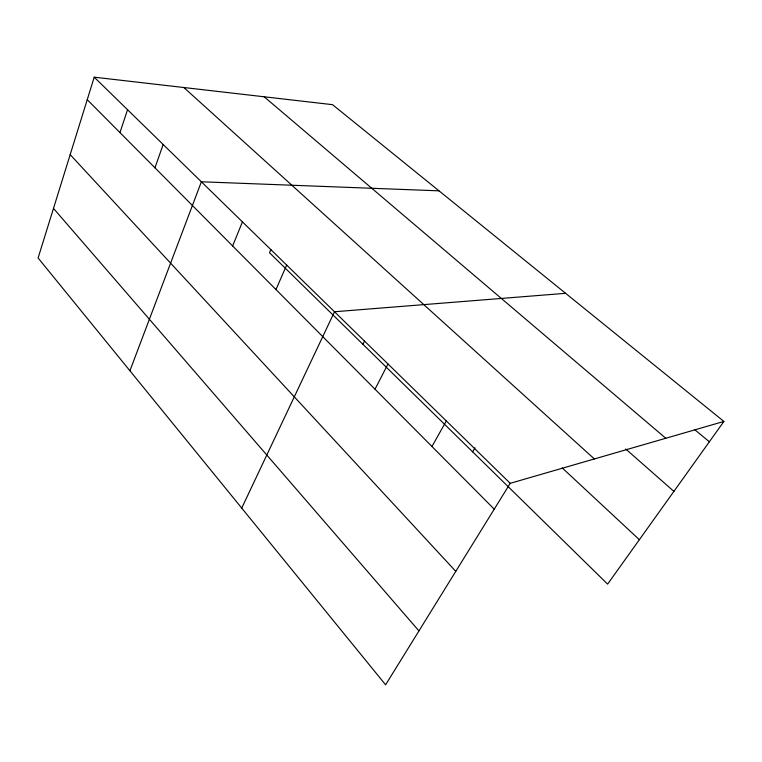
<?xml version="1.0" encoding="UTF-8"?>
<svg xmlns="http://www.w3.org/2000/svg" width="762" height="762" viewBox="0 0 762 762"><rect width="100%" height="100%" fill="white"/><g stroke="black" fill="none" stroke-linecap="round" stroke-linejoin="round"><path stroke-width="1.14" d="M94.221 77.181L38.1 257.985L385.61 684.819L510.226 483.318L723.9 421.434L332.546 104.67L94.221 77.181L510.226 483.318M119.967 132.598L127.54 109.709M154.943 167.792L163.173 144.494M129.911 370.761L201.368 181.785L438.988 190.833M232.648 245.964L242.43 221.875M270.881 249.488L269.5 252.736L607.619 584.121L723.9 421.434M275.968 289.55L286.674 265.071M241.725 508.092L334.499 311.753L565.614 293.313M362.931 344.3L364.503 341.128M375.018 389.201L387.982 363.979M431.959 446.494L446.332 420.938M472.64 451.828L475.012 447.77M694.839 429.749L709.355 441.789M264.176 96.784L665.788 438.264M625.697 448.98L673.903 491.385M183.88 87.525L594.36 458.953M562.27 467.935L639.366 539.706M87.239 99.679L494.243 509.159M70.18 154.638L455.781 571.348M53.492 208.397L418.938 630.917"/></g></svg>
